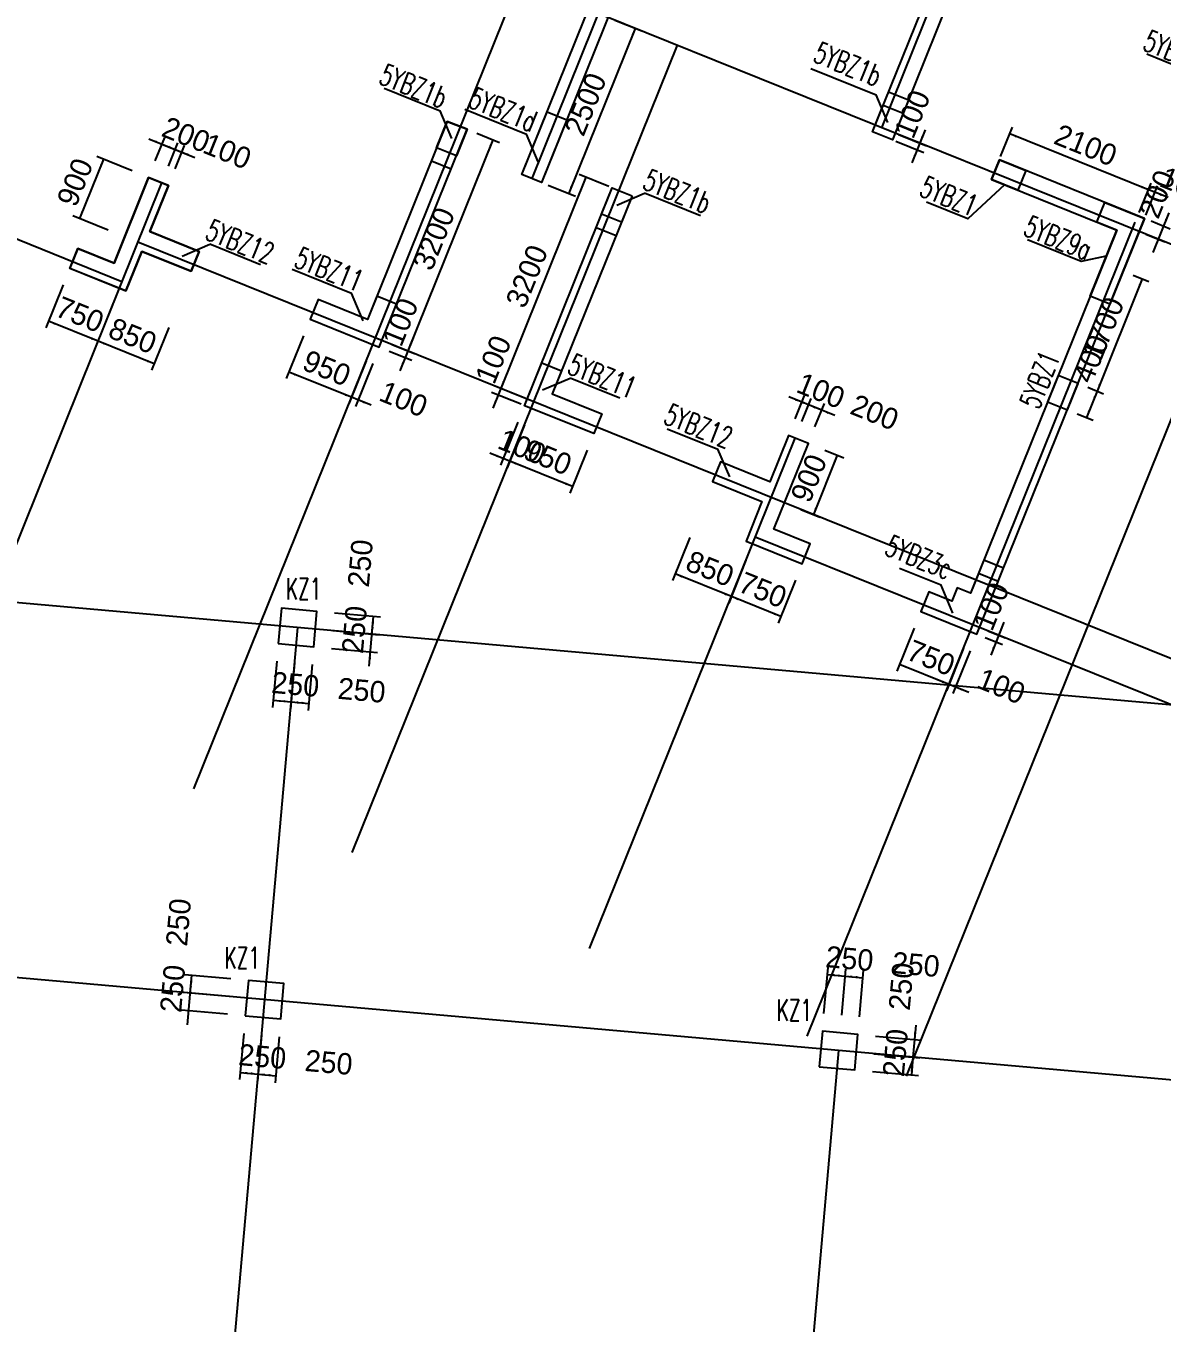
# Model space of a CAD drawing. Extents: x 387171 to 699106, y 11966 to 245688.
# Drawn here: x 537812 to 553783, y 60053 to 78279 of the extents above; entities that cross this region are included whole.
import ezdxf

# ---------------------------------------------------------------- set-up
doc = ezdxf.new("R2010")
doc.units = 0
doc.header["$LTSCALE"] = 100
doc.header["$MEASUREMENT"] = 0
doc.linetypes.add('DASHED', pattern=[19.05, 12.7, -6.35])
for name, color, linetype in [('b边缘构件', 235, 'Continuous'), ('COLU', 7, 'Continuous'), ('COLU_DASH', 9, 'DASHED'), ('DIM', 3, 'Continuous'), ('DOTE', 253, 'Continuous'), ('NUM', 7, 'Continuous'), ('wall-主楼', 2, 'Continuous'), ('Y阴影', 254, 'Continuous'), ('小尺寸', 4, 'Continuous'), ('边缘构件标注', 1, 'Continuous')]:
    doc.layers.add(name, color=color, linetype=linetype)
doc.styles.get("Standard").update_dxf_attribs({"font": 'standard'})
doc.styles.add('tk', font='tk')
doc.dimstyles.get("Standard").update_dxf_attribs({"dimtxt": 300, "dimasz": 100, "dimexe": 100, "dimexo": 250, "dimgap": 100, "dimtad": 0, "dimtoh": 1, "dimdec": 0, "dimdsep": 46, "dimcen": 0.09, "dimclrt": 7, "dimadec": 0, "dimazin": 0, "dimtfac": 1, "dimtdec": 4, "dimtofl": 0, "dimtmove": 0, "dimatfit": 3, "dimfxl": 1, "dimtolj": 1, "dimtzin": 0, "dimarcsym": 0})

# ---------------------------------------------------------------- blocks, each defined once
blk = doc.blocks.new('*D1267')
at = {"layer": '小尺寸', "color": 0, "linetype": 'ByBlock', "lineweight": -2}
for p, q in [((547934, 70772), (547691, 70169)), ((548630, 70491), (548387, 69888)), ((548424, 69981), (547728, 70262))]:
    blk.add_line(p, q, dxfattribs=at)
for points in [[(547728, 70262), (547827, 70240), (547815, 70209)], [(548424, 69981), (548325, 70003), (548337, 70034)]]:
    blk.add_solid(points, dxfattribs=at)
at = {"layer": '小尺寸', "color": 7, "linetype": 'Continuous', "lineweight": -2, "insert": (548170, 70353), "char_height": 300, "width": 566.67, "attachment_point": 5, "rotation": 338.0454, "style": 'tk'}
blk.add_mtext('750', dxfattribs=at)
blk = doc.blocks.new('*D1144')
at = {"layer": '小尺寸', "color": 0, "linetype": 'ByBlock', "lineweight": -2}
for p, q in [((547146, 71089), (546903, 70487)), ((547934, 70772), (547691, 70169)), ((547728, 70262), (546940, 70579))]:
    blk.add_line(p, q, dxfattribs=at)
for points in [[(546940, 70579), (547039, 70557), (547027, 70526)], [(547728, 70262), (547629, 70283), (547642, 70314)]]:
    blk.add_solid(points, dxfattribs=at)
at = {"layer": '小尺寸', "color": 7, "linetype": 'Continuous', "lineweight": -2, "insert": (547428, 70652), "char_height": 300, "width": 566.67, "attachment_point": 5, "rotation": 338.0454, "style": 'tk'}
blk.add_mtext('850', dxfattribs=at)
blk = doc.blocks.new('*D2030')
at = {"layer": '小尺寸', "color": 0, "linetype": 'ByBlock', "lineweight": -2}
for p, q in [((539030, 74361), (538787, 73758)), ((539819, 74043), (539575, 73440)), ((539613, 73533), (538825, 73851))]:
    blk.add_line(p, q, dxfattribs=at)
for points in [[(538825, 73851), (538923, 73829), (538911, 73798)], [(539613, 73533), (539514, 73555), (539526, 73586)]]:
    blk.add_solid(points, dxfattribs=at)
at = {"layer": '小尺寸', "color": 7, "linetype": 'Continuous', "lineweight": -2, "insert": (539312, 73924), "char_height": 300, "width": 566.67, "attachment_point": 5, "rotation": 338.0454, "style": 'tk'}
blk.add_mtext('850', dxfattribs=at)
blk = doc.blocks.new('*D1721')
at = {"layer": '小尺寸', "color": 0, "linetype": 'ByBlock', "lineweight": -2}
for p, q in [((538335, 74641), (538092, 74038)), ((539030, 74361), (538787, 73758)), ((538825, 73851), (538129, 74131))]:
    blk.add_line(p, q, dxfattribs=at)
for points in [[(538129, 74131), (538228, 74109), (538215, 74078)], [(538825, 73851), (538726, 73873), (538738, 73904)]]:
    blk.add_solid(points, dxfattribs=at)
at = {"layer": '小尺寸', "color": 7, "linetype": 'Continuous', "lineweight": -2, "insert": (538570, 74223), "char_height": 300, "width": 566.67, "attachment_point": 5, "rotation": 338.0454, "style": 'tk'}
blk.add_mtext('750', dxfattribs=at)
blk = doc.blocks.new('*D3485')
at = {"layer": '小尺寸', "color": 0, "linetype": 'ByBlock', "lineweight": -2}
for p, q in [((550994, 69537), (550751, 68935)), ((551087, 69500), (550844, 68897)), ((551067, 68915), (550603, 69102))]:
    blk.add_line(p, q, dxfattribs=at)
for points in [[(550789, 69027), (550690, 69049), (550702, 69080)], [(550882, 68990), (550981, 68968), (550968, 68937)]]:
    blk.add_solid(points, dxfattribs=at)
at = {"layer": '小尺寸', "color": 7, "linetype": 'Continuous', "lineweight": -2, "insert": (551523, 69001), "char_height": 300, "width": 476.67, "attachment_point": 5, "rotation": 338.0454, "style": 'tk'}
blk.add_mtext('100', dxfattribs=at)
blk = doc.blocks.new('*D210')
at = {"layer": '小尺寸', "color": 0, "linetype": 'ByBlock', "lineweight": -2}
for p, q in [((542593, 73571), (542350, 72968)), ((542686, 73534), (542443, 72931)), ((542666, 72949), (542202, 73136))]:
    blk.add_line(p, q, dxfattribs=at)
for points in [[(542388, 73061), (542289, 73083), (542301, 73114)], [(542480, 73023), (542579, 73002), (542567, 72971)]]:
    blk.add_solid(points, dxfattribs=at)
at = {"layer": '小尺寸', "color": 7, "linetype": 'Continuous', "lineweight": -2, "insert": (543121, 73035), "char_height": 300, "width": 476.67, "attachment_point": 5, "rotation": 338.0447, "style": 'tk'}
blk.add_mtext('100', dxfattribs=at)
blk = doc.blocks.new('*D4638')
at = {"layer": '小尺寸', "color": 0, "linetype": 'ByBlock', "lineweight": -2}
for p, q in [((541712, 73926), (541469, 73323)), ((542593, 73571), (542350, 72968)), ((542388, 73061), (541507, 73416))]:
    blk.add_line(p, q, dxfattribs=at)
for points in [[(541507, 73416), (541605, 73394), (541593, 73363)], [(542388, 73061), (542289, 73083), (542301, 73114)]]:
    blk.add_solid(points, dxfattribs=at)
at = {"layer": '小尺寸', "color": 7, "linetype": 'Continuous', "lineweight": -2, "insert": (542041, 73470), "char_height": 300, "width": 556.67, "attachment_point": 5, "rotation": 338.0447, "style": 'tk'}
blk.add_mtext('950', dxfattribs=at)
blk = doc.blocks.new('*D808')
at = {"layer": '小尺寸', "color": 0, "linetype": 'ByBlock', "lineweight": -2}
for p, q in [((544819, 72674), (544576, 72071)), ((545700, 72318), (545457, 71716)), ((545495, 71808), (544614, 72164))]:
    blk.add_line(p, q, dxfattribs=at)
for points in [[(544614, 72164), (544713, 72142), (544700, 72111)], [(545495, 71808), (545396, 71830), (545408, 71861)]]:
    blk.add_solid(points, dxfattribs=at)
at = {"layer": '小尺寸', "color": 7, "linetype": 'Continuous', "lineweight": -2, "insert": (545148, 72218), "char_height": 300, "width": 556.67, "attachment_point": 5, "rotation": 338.046, "style": 'tk'}
blk.add_mtext('950', dxfattribs=at)
blk = doc.blocks.new('*D674')
at = {"layer": '小尺寸', "color": 0, "linetype": 'ByBlock', "lineweight": -2}
for p, q in [((544726, 72711), (544483, 72108)), ((544819, 72674), (544576, 72071)), ((544799, 72089), (544335, 72276))]:
    blk.add_line(p, q, dxfattribs=at)
for points in [[(544521, 72201), (544422, 72223), (544434, 72254)], [(544614, 72164), (544713, 72142), (544700, 72111)]]:
    blk.add_solid(points, dxfattribs=at)
at = {"layer": '小尺寸', "color": 7, "linetype": 'Continuous', "lineweight": -2, "insert": (544787, 72363), "char_height": 300, "width": 476.67, "attachment_point": 5, "rotation": 338.046, "style": 'tk'}
blk.add_mtext('100', dxfattribs=at)
blk = doc.blocks.new('*D1490')
at = {"layer": '小尺寸', "color": 0, "linetype": 'ByBlock', "lineweight": -2}
for p, q in [((553869, 75866), (553405, 76053)), ((553462, 75659), (553628, 76071)), ((553555, 75621), (553721, 76033))]:
    blk.add_line(p, q, dxfattribs=at)
for points in [[(553591, 75978), (553492, 76000), (553504, 76031)], [(553683, 75940), (553782, 75918), (553770, 75888)]]:
    blk.add_solid(points, dxfattribs=at)
at = {"layer": '小尺寸', "color": 7, "linetype": 'Continuous', "lineweight": -2, "insert": (554091, 76046), "char_height": 300, "width": 476.67, "attachment_point": 5, "rotation": 338.0454, "style": 'tk'}
blk.add_mtext('100', dxfattribs=at)
blk = doc.blocks.new('*D2255')
at = {"layer": '小尺寸', "color": 0, "linetype": 'ByBlock', "lineweight": -2}
for p, q in [((551514, 76444), (551680, 76856)), ((553591, 75978), (551643, 76763)), ((553462, 75659), (553628, 76071))]:
    blk.add_line(p, q, dxfattribs=at)
for points in [[(551643, 76763), (551742, 76741), (551729, 76710)], [(553591, 75978), (553492, 76000), (553504, 76031)]]:
    blk.add_solid(points, dxfattribs=at)
at = {"layer": '小尺寸', "color": 7, "linetype": 'Continuous', "lineweight": -2, "insert": (552710, 76602), "char_height": 300, "width": 775, "attachment_point": 5, "rotation": 338.0454, "style": 'tk'}
blk.add_mtext('2100', dxfattribs=at)
blk = doc.blocks.new('*D1994')
at = {"layer": '小尺寸', "color": 0, "linetype": 'ByBlock', "lineweight": -2}
for p, q in [((550299, 69818), (550056, 69215)), ((550994, 69537), (550751, 68935)), ((550789, 69027), (550093, 69308))]:
    blk.add_line(p, q, dxfattribs=at)
for points in [[(550093, 69308), (550192, 69286), (550180, 69255)], [(550789, 69027), (550690, 69049), (550702, 69080)]]:
    blk.add_solid(points, dxfattribs=at)
at = {"layer": '小尺寸', "color": 7, "linetype": 'Continuous', "lineweight": -2, "insert": (550535, 69399), "char_height": 300, "width": 566.67, "attachment_point": 5, "rotation": 338.0454, "style": 'tk'}
blk.add_mtext('750', dxfattribs=at)
blk = doc.blocks.new('*D1891')
at = {"layer": '小尺寸', "color": 0, "linetype": 'ByBlock', "lineweight": -2}
for p, q in [((553879, 75653), (553655, 75096)), ((553629, 75538), (553897, 75430)), ((553554, 75352), (553822, 75244))]:
    blk.add_line(p, q, dxfattribs=at)
for points in [[(553804, 75467), (553826, 75566), (553857, 75554)], [(553729, 75282), (553707, 75183), (553677, 75195)]]:
    blk.add_solid(points, dxfattribs=at)
at = {"layer": '小尺寸', "color": 7, "linetype": 'Continuous', "lineweight": -2, "insert": (553716, 75916), "char_height": 300, "width": 566.67, "attachment_point": 5, "rotation": 68.0454, "style": 'tk'}
blk.add_mtext('200', dxfattribs=at)
blk = doc.blocks.new('*D2825')
at = {"layer": '小尺寸', "color": 0, "linetype": 'ByBlock', "lineweight": -2}
for p, q in [((551561, 69902), (551374, 69438)), ((551295, 69686), (551541, 69587)), ((551332, 69779), (551579, 69679))]:
    blk.add_line(p, q, dxfattribs=at)
for points in [[(551486, 69717), (551508, 69816), (551539, 69803)], [(551449, 69624), (551427, 69525), (551396, 69537)]]:
    blk.add_solid(points, dxfattribs=at)
at = {"layer": '小尺寸', "color": 7, "linetype": 'Continuous', "lineweight": -2, "insert": (551381, 70124), "char_height": 300, "width": 476.67, "attachment_point": 5, "rotation": 68.0454, "style": 'tk'}
blk.add_mtext('100', dxfattribs=at)
blk = doc.blocks.new('*D3753')
at = {"layer": '小尺寸', "color": 0, "linetype": 'ByBlock', "lineweight": -2}
for p, q in [((550076, 76754), (550470, 76595)), ((550453, 76818), (550266, 76354)), ((550039, 76661), (550433, 76502))]:
    blk.add_line(p, q, dxfattribs=at)
for points in [[(550378, 76633), (550400, 76732), (550431, 76719)], [(550340, 76540), (550318, 76441), (550288, 76453)]]:
    blk.add_solid(points, dxfattribs=at)
at = {"layer": '小尺寸', "color": 7, "linetype": 'Continuous', "lineweight": -2, "insert": (550272, 77040), "char_height": 300, "width": 476.67, "attachment_point": 5, "rotation": 68.0454, "style": 'tk'}
blk.add_mtext('100', dxfattribs=at)
blk = doc.blocks.new('*D3863')
at = {"layer": '小尺寸', "color": 0, "linetype": 'ByBlock', "lineweight": -2}
for p, q in [((546007, 76022), (545591, 76190)), ((545684, 76153), (544488, 73185)), ((544811, 73054), (544395, 73222))]:
    blk.add_line(p, q, dxfattribs=at)
for points in [[(545684, 76153), (545662, 76054), (545631, 76066)], [(544488, 73185), (544510, 73284), (544540, 73271)]]:
    blk.add_solid(points, dxfattribs=at)
at = {"layer": '小尺寸', "color": 7, "linetype": 'Continuous', "lineweight": -2, "insert": (544854, 74762), "char_height": 300, "width": 780, "attachment_point": 5, "rotation": 68.0454, "style": 'tk'}
blk.add_mtext('3200', dxfattribs=at)
blk = doc.blocks.new('*D3473')
at = {"layer": '小尺寸', "color": 0, "linetype": 'ByBlock', "lineweight": -2}
for p, q in [((544562, 73370), (544375, 72906)), ((544774, 72962), (544357, 73129)), ((544811, 73054), (544395, 73222))]:
    blk.add_line(p, q, dxfattribs=at)
for points in [[(544488, 73185), (544510, 73284), (544540, 73271)], [(544450, 73092), (544428, 72993), (544397, 73005)]]:
    blk.add_solid(points, dxfattribs=at)
at = {"layer": '小尺寸', "color": 7, "linetype": 'Continuous', "lineweight": -2, "insert": (544382, 73592), "char_height": 300, "width": 476.67, "attachment_point": 5, "rotation": 68.0454, "style": 'tk'}
blk.add_mtext('100', dxfattribs=at)
blk = doc.blocks.new('*D4380')
at = {"layer": '小尺寸', "color": 0, "linetype": 'ByBlock', "lineweight": -2}
for p, q in [((544152, 76770), (544469, 76642)), ((544376, 76680), (543180, 73712)), ((542956, 73802), (543273, 73674))]:
    blk.add_line(p, q, dxfattribs=at)
for points in [[(544376, 76680), (544354, 76581), (544323, 76593)], [(543180, 73712), (543202, 73811), (543233, 73798)]]:
    blk.add_solid(points, dxfattribs=at)
at = {"layer": '小尺寸', "color": 7, "linetype": 'Continuous', "lineweight": -2, "insert": (543546, 75289), "char_height": 300, "width": 780, "attachment_point": 5, "rotation": 68.0454, "style": 'tk'}
blk.add_mtext('3200', dxfattribs=at)
blk = doc.blocks.new('*D4258')
at = {"layer": '小尺寸', "color": 0, "linetype": 'ByBlock', "lineweight": -2}
for p, q in [((543255, 73897), (543068, 73434)), ((542919, 73709), (543235, 73582)), ((542956, 73802), (543273, 73674))]:
    blk.add_line(p, q, dxfattribs=at)
for points in [[(543180, 73712), (543202, 73811), (543233, 73798)], [(543142, 73619), (543121, 73520), (543090, 73533)]]:
    blk.add_solid(points, dxfattribs=at)
at = {"layer": '小尺寸', "color": 7, "linetype": 'Continuous', "lineweight": -2, "insert": (543075, 74119), "char_height": 300, "width": 476.67, "attachment_point": 5, "rotation": 68.0454, "style": 'tk'}
blk.add_mtext('100', dxfattribs=at)
blk = doc.blocks.new('*D3999')
at = {"layer": '小尺寸', "color": 0, "linetype": 'ByBlock', "lineweight": -2}
for p, q in [((549218, 72248), (548881, 71414)), ((549043, 72319), (549310, 72211)), ((548706, 71484), (548974, 71376))]:
    blk.add_line(p, q, dxfattribs=at)
for points in [[(549218, 72248), (549196, 72149), (549165, 72162)], [(548881, 71414), (548903, 71513), (548934, 71500)]]:
    blk.add_solid(points, dxfattribs=at)
at = {"layer": '小尺寸', "color": 7, "linetype": 'Continuous', "lineweight": -2, "insert": (548818, 71924), "char_height": 300, "width": 556.67, "attachment_point": 5, "rotation": 68.0454, "style": 'tk'}
blk.add_mtext('900', dxfattribs=at)
blk = doc.blocks.new('*D11')
at = {"layer": '小尺寸', "color": 0, "linetype": 'ByBlock', "lineweight": -2}
for p, q in [((549185, 72804), (548628, 73029)), ((548719, 72719), (548851, 73046)), ((548904, 72644), (549036, 72972))]:
    blk.add_line(p, q, dxfattribs=at)
for points in [[(548814, 72954), (548715, 72976), (548727, 73007)], [(548999, 72879), (549098, 72857), (549086, 72826)]]:
    blk.add_solid(points, dxfattribs=at)
at = {"layer": '小尺寸', "color": 7, "linetype": 'Continuous', "lineweight": -2, "insert": (549743, 72849), "char_height": 300, "width": 566.67, "attachment_point": 5, "rotation": 338.0454, "style": 'tk'}
blk.add_mtext('200', dxfattribs=at)
blk = doc.blocks.new('*D4527')
at = {"layer": '小尺寸', "color": 0, "linetype": 'ByBlock', "lineweight": -2}
for p, q in [((548999, 72879), (548535, 73066)), ((548626, 72756), (548758, 73084)), ((548719, 72719), (548851, 73046))]:
    blk.add_line(p, q, dxfattribs=at)
for points in [[(548721, 72991), (548622, 73013), (548634, 73044)], [(548814, 72954), (548913, 72932), (548900, 72901)]]:
    blk.add_solid(points, dxfattribs=at)
at = {"layer": '小尺寸', "color": 7, "linetype": 'Continuous', "lineweight": -2, "insert": (548987, 73153), "char_height": 300, "width": 476.67, "attachment_point": 5, "rotation": 338.0454, "style": 'tk'}
blk.add_mtext('100', dxfattribs=at)
blk = doc.blocks.new('*D1347')
at = {"layer": '小尺寸', "color": 0, "linetype": 'ByBlock', "lineweight": -2}
for p, q in [((553505, 74725), (552870, 73149)), ((553376, 74777), (553598, 74688)), ((552741, 73201), (552962, 73111))]:
    blk.add_line(p, q, dxfattribs=at)
for points in [[(553505, 74725), (553483, 74626), (553452, 74639)], [(552870, 73149), (552892, 73248), (552922, 73235)]]:
    blk.add_solid(points, dxfattribs=at)
at = {"layer": '小尺寸', "color": 7, "linetype": 'Continuous', "lineweight": -2, "insert": (552955, 74030), "char_height": 300, "width": 690, "attachment_point": 5, "rotation": 68.0454, "style": 'tk'}
blk.add_mtext('1700', dxfattribs=at)
blk = doc.blocks.new('*D942')
at = {"layer": '小尺寸', "color": 0, "linetype": 'ByBlock', "lineweight": -2}
for p, q in [((552870, 73149), (552720, 72778)), ((552741, 73201), (552962, 73111)), ((552591, 72830), (552813, 72740))]:
    blk.add_line(p, q, dxfattribs=at)
for points in [[(552870, 73149), (552848, 73050), (552817, 73062)], [(552720, 72778), (552742, 72877), (552773, 72864)]]:
    blk.add_solid(points, dxfattribs=at)
at = {"layer": '小尺寸', "color": 7, "linetype": 'Continuous', "lineweight": -2, "insert": (552783, 73602), "char_height": 300, "width": 576.67, "attachment_point": 5, "rotation": 68.0454, "style": 'tk'}
blk.add_mtext('400', dxfattribs=at)
blk = doc.blocks.new('*D1761')
at = {"layer": '小尺寸', "color": 0, "linetype": 'ByBlock', "lineweight": -2}
for p, q in [((546377, 78245), (545442, 75927)), ((546088, 78362), (546470, 78208)), ((545153, 76043), (545535, 75889))]:
    blk.add_line(p, q, dxfattribs=at)
for points in [[(546377, 78245), (546355, 78146), (546324, 78159)], [(545442, 75927), (545464, 76026), (545495, 76013)]]:
    blk.add_solid(points, dxfattribs=at)
at = {"layer": '小尺寸', "color": 7, "linetype": 'Continuous', "lineweight": -2, "insert": (545678, 77179), "char_height": 300, "width": 780, "attachment_point": 5, "rotation": 68.0454, "style": 'tk'}
blk.add_mtext('2500', dxfattribs=at)
blk = doc.blocks.new('*D3209')
at = {"layer": '小尺寸', "color": 0, "linetype": 'ByBlock', "lineweight": -2}
for p, q in [((538902, 76407), (538565, 75572)), ((539304, 76244), (538809, 76444)), ((538968, 75410), (538473, 75609))]:
    blk.add_line(p, q, dxfattribs=at)
for points in [[(538902, 76407), (538880, 76308), (538849, 76320)], [(538565, 75572), (538587, 75671), (538618, 75659)]]:
    blk.add_solid(points, dxfattribs=at)
at = {"layer": '小尺寸', "color": 7, "linetype": 'Continuous', "lineweight": -2, "insert": (538502, 76083), "char_height": 300, "width": 556.67, "attachment_point": 5, "rotation": 68.0454, "style": 'tk'}
blk.add_mtext('900', dxfattribs=at)
blk = doc.blocks.new('*D3090')
at = {"layer": '小尺寸', "color": 0, "linetype": 'ByBlock', "lineweight": -2}
for p, q in [((539539, 76692), (540095, 76468)), ((539630, 76383), (539762, 76710)), ((539815, 76308), (539947, 76636))]:
    blk.add_line(p, q, dxfattribs=at)
for points in [[(539724, 76618), (539625, 76640), (539638, 76671)], [(539910, 76543), (540009, 76521), (539996, 76490)]]:
    blk.add_solid(points, dxfattribs=at)
at = {"layer": '小尺寸', "color": 7, "linetype": 'Continuous', "lineweight": -2, "insert": (540064, 76750), "char_height": 300, "width": 566.67, "attachment_point": 5, "rotation": 338.0454, "style": 'tk'}
blk.add_mtext('200', dxfattribs=at)
blk = doc.blocks.new('*D2818')
at = {"layer": '小尺寸', "color": 0, "linetype": 'ByBlock', "lineweight": -2}
for p, q in [((539724, 76618), (540188, 76431)), ((539815, 76308), (539947, 76636)), ((539908, 76271), (540040, 76598))]:
    blk.add_line(p, q, dxfattribs=at)
for points in [[(539910, 76543), (539811, 76565), (539823, 76596)], [(540003, 76506), (540101, 76484), (540089, 76453)]]:
    blk.add_solid(points, dxfattribs=at)
at = {"layer": '小尺寸', "color": 7, "linetype": 'Continuous', "lineweight": -2, "insert": (540643, 76517), "char_height": 300, "width": 476.67, "attachment_point": 5, "rotation": 338.0454, "style": 'tk'}
blk.add_mtext('100', dxfattribs=at)
blk = doc.blocks.new('*D3454')
at = {"layer": 'DIM', "color": 0, "linetype": 'ByBlock', "lineweight": -2}
for p, q in [((550321, 64237), (550263, 63589)), ((549755, 64086), (550402, 64029)), ((549733, 63837), (550380, 63780))]:
    blk.add_line(p, q, dxfattribs=at)
for points in [[(550303, 64038), (550295, 64139), (550328, 64136)], [(550281, 63789), (550289, 63688), (550255, 63691)]]:
    blk.add_solid(points, dxfattribs=at)
at = {"layer": 'DIM', "color": 7, "linetype": 'Continuous', "lineweight": -2, "insert": (550118, 64783), "char_height": 300, "width": 566.67, "attachment_point": 5, "rotation": 84.9316, "style": 'tk'}
blk.add_mtext('250', dxfattribs=at)
blk = doc.blocks.new('*D3404')
at = {"layer": 'DIM', "color": 0, "linetype": 'ByBlock', "lineweight": -2}
for p, q in [((549733, 63837), (550380, 63780)), ((550281, 63789), (550259, 63540)), ((549711, 63588), (550358, 63531))]:
    blk.add_line(p, q, dxfattribs=at)
for points in [[(550259, 63540), (550251, 63641), (550284, 63638)], [(550281, 63789), (550289, 63688), (550255, 63691)]]:
    blk.add_solid(points, dxfattribs=at)
at = {"layer": 'DIM', "color": 7, "linetype": 'Continuous', "lineweight": -2, "insert": (550035, 63851), "char_height": 300, "width": 566.67, "attachment_point": 5, "rotation": 84.9316, "style": 'tk'}
blk.add_mtext('250', dxfattribs=at)
blk = doc.blocks.new('*D4306')
at = {"layer": 'DIM', "color": 0, "linetype": 'ByBlock', "lineweight": -2}
for p, q in [((549030, 64402), (549087, 65049)), ((549079, 64949), (549328, 64927)), ((549279, 64379), (549337, 65027))]:
    blk.add_line(p, q, dxfattribs=at)
for points in [[(549079, 64949), (549180, 64957), (549177, 64924)], [(549328, 64927), (549227, 64920), (549230, 64953)]]:
    blk.add_solid(points, dxfattribs=at)
at = {"layer": 'DIM', "color": 7, "linetype": 'Continuous', "lineweight": -2, "insert": (549390, 65173), "char_height": 300, "width": 566.67, "attachment_point": 5, "rotation": 354.9316, "style": 'tk'}
blk.add_mtext('250', dxfattribs=at)
blk = doc.blocks.new('*D3890')
at = {"layer": 'DIM', "color": 0, "linetype": 'ByBlock', "lineweight": -2}
for p, q in [((549279, 64379), (549337, 65027)), ((549328, 64927), (549577, 64905)), ((549528, 64357), (549586, 65005))]:
    blk.add_line(p, q, dxfattribs=at)
for points in [[(549328, 64927), (549429, 64935), (549426, 64902)], [(549577, 64905), (549476, 64897), (549479, 64931)]]:
    blk.add_solid(points, dxfattribs=at)
at = {"layer": 'DIM', "color": 7, "linetype": 'Continuous', "lineweight": -2, "insert": (550322, 65090), "char_height": 300, "width": 566.67, "attachment_point": 5, "rotation": 354.9316, "style": 'tk'}
blk.add_mtext('250', dxfattribs=at)
blk = doc.blocks.new('*D2880')
at = {"layer": 'DIM', "color": 0, "linetype": 'ByBlock', "lineweight": -2}
for p, q in [((541337, 69351), (541280, 68703)), ((541586, 69328), (541529, 68681)), ((541289, 68803), (541538, 68781))]:
    blk.add_line(p, q, dxfattribs=at)
for points in [[(541289, 68803), (541390, 68810), (541387, 68777)], [(541538, 68781), (541437, 68773), (541439, 68806)]]:
    blk.add_solid(points, dxfattribs=at)
at = {"layer": 'DIM', "color": 7, "linetype": 'Continuous', "lineweight": -2, "insert": (541600, 69026), "char_height": 300, "width": 566.67, "attachment_point": 5, "rotation": 354.9316, "style": 'tk'}
blk.add_mtext('250', dxfattribs=at)
blk = doc.blocks.new('*D3657')
at = {"layer": 'DIM', "color": 0, "linetype": 'ByBlock', "lineweight": -2}
for p, q in [((541586, 69328), (541529, 68681)), ((541835, 69306), (541778, 68659)), ((541538, 68781), (541787, 68758))]:
    blk.add_line(p, q, dxfattribs=at)
for points in [[(541538, 68781), (541639, 68788), (541636, 68755)], [(541787, 68758), (541686, 68751), (541689, 68784)]]:
    blk.add_solid(points, dxfattribs=at)
at = {"layer": 'DIM', "color": 7, "linetype": 'Continuous', "lineweight": -2, "insert": (542532, 68943), "char_height": 300, "width": 566.67, "attachment_point": 5, "rotation": 354.9316, "style": 'tk'}
blk.add_mtext('250', dxfattribs=at)
blk = doc.blocks.new('*D3619')
at = {"layer": 'DIM', "color": 0, "linetype": 'ByBlock', "lineweight": -2}
for p, q in [((542637, 69285), (542694, 69933)), ((542128, 69782), (542776, 69725)), ((542106, 69533), (542754, 69476))]:
    blk.add_line(p, q, dxfattribs=at)
for points in [[(542676, 69734), (542669, 69835), (542702, 69832)], [(542654, 69485), (542662, 69384), (542629, 69387)]]:
    blk.add_solid(points, dxfattribs=at)
at = {"layer": 'DIM', "color": 7, "linetype": 'Continuous', "lineweight": -2, "insert": (542431, 69796), "char_height": 300, "width": 566.67, "attachment_point": 5, "rotation": 84.9316, "style": 'tk'}
blk.add_mtext('250', dxfattribs=at)
blk = doc.blocks.new('*D4510')
at = {"layer": 'DIM', "color": 0, "linetype": 'ByBlock', "lineweight": -2}
for p, q in [((542151, 70031), (542798, 69974)), ((542676, 69734), (542698, 69983)), ((542128, 69782), (542776, 69725))]:
    blk.add_line(p, q, dxfattribs=at)
for points in [[(542676, 69734), (542669, 69835), (542702, 69832)], [(542698, 69983), (542706, 69882), (542673, 69885)]]:
    blk.add_solid(points, dxfattribs=at)
at = {"layer": 'DIM', "color": 7, "linetype": 'Continuous', "lineweight": -2, "insert": (542514, 70728), "char_height": 300, "width": 566.67, "attachment_point": 5, "rotation": 84.9316, "style": 'tk'}
blk.add_mtext('250', dxfattribs=at)
blk = doc.blocks.new('*D4023')
at = {"layer": 'DIM', "color": 0, "linetype": 'ByBlock', "lineweight": -2}
for p, q in [((540873, 64121), (540816, 63474)), ((541122, 64099), (541065, 63451)), ((540825, 63573), (541074, 63551))]:
    blk.add_line(p, q, dxfattribs=at)
for points in [[(540825, 63573), (540926, 63581), (540923, 63548)], [(541074, 63551), (540973, 63543), (540976, 63577)]]:
    blk.add_solid(points, dxfattribs=at)
at = {"layer": 'DIM', "color": 7, "linetype": 'Continuous', "lineweight": -2, "insert": (541136, 63797), "char_height": 300, "width": 566.67, "attachment_point": 5, "rotation": 354.9316, "style": 'tk'}
blk.add_mtext('250', dxfattribs=at)
blk = doc.blocks.new('*D3965')
at = {"layer": 'DIM', "color": 0, "linetype": 'ByBlock', "lineweight": -2}
for p, q in [((541122, 64099), (541065, 63451)), ((541371, 64077), (541314, 63429)), ((541074, 63551), (541323, 63529))]:
    blk.add_line(p, q, dxfattribs=at)
for points in [[(541074, 63551), (541175, 63559), (541172, 63526)], [(541323, 63529), (541222, 63521), (541225, 63554)]]:
    blk.add_solid(points, dxfattribs=at)
at = {"layer": 'DIM', "color": 7, "linetype": 'Continuous', "lineweight": -2, "insert": (542068, 63714), "char_height": 300, "width": 566.67, "attachment_point": 5, "rotation": 354.9316, "style": 'tk'}
blk.add_mtext('250', dxfattribs=at)
blk = doc.blocks.new('*D3593')
at = {"layer": 'DIM', "color": 0, "linetype": 'ByBlock', "lineweight": -2}
for p, q in [((540081, 64242), (540138, 64889)), ((540669, 64641), (540021, 64699)), ((540646, 64392), (539999, 64450))]:
    blk.add_line(p, q, dxfattribs=at)
for points in [[(540121, 64690), (540113, 64791), (540146, 64788)], [(540099, 64441), (540106, 64340), (540073, 64343)]]:
    blk.add_solid(points, dxfattribs=at)
at = {"layer": 'DIM', "color": 7, "linetype": 'Continuous', "lineweight": -2, "insert": (539875, 64752), "char_height": 300, "width": 566.67, "attachment_point": 5, "rotation": 84.9316, "style": 'tk'}
blk.add_mtext('250', dxfattribs=at)
blk = doc.blocks.new('*D4476')
at = {"layer": 'DIM', "color": 0, "linetype": 'ByBlock', "lineweight": -2}
for p, q in [((540691, 64890), (540043, 64948)), ((540121, 64690), (540143, 64939)), ((540669, 64641), (540021, 64699))]:
    blk.add_line(p, q, dxfattribs=at)
for points in [[(540143, 64939), (540151, 64838), (540117, 64841)], [(540121, 64690), (540113, 64791), (540146, 64788)]]:
    blk.add_solid(points, dxfattribs=at)
at = {"layer": 'DIM', "color": 7, "linetype": 'Continuous', "lineweight": -2, "insert": (539958, 65684), "char_height": 300, "width": 566.67, "attachment_point": 5, "rotation": 84.9316, "style": 'tk'}
blk.add_mtext('250', dxfattribs=at)

msp = doc.modelspace()

# ---------------------------------------------------------------- hatches: boundary and pattern name
at = {"layer": 'Y阴影'}
h = msp.add_hatch(dxfattribs=at)
h.set_pattern_fill('ANSI31', color=256, scale=25, angle=-21.95462, style=0)
h.set_pattern_definition([])
h.paths.add_polyline_path([(550141.8, 77051.1), (549992.3, 76680.2), (549714, 76792.3), (549863.6, 77163.3)], flags=0)
h = msp.add_hatch(dxfattribs=at)
h.set_pattern_fill('ANSI31', color=256, scale=25, angle=-21.95462, style=0)
h.set_pattern_definition([])
h.paths.add_polyline_path([(544013.2, 76826.1), (543863.7, 76455.1), (543585.4, 76567.3), (543735, 76938.3)], flags=0)
h = msp.add_hatch(dxfattribs=at)
h.set_pattern_fill('ANSI31', color=256, scale=25, angle=-21.95462, style=0)
h.set_pattern_definition([])
h.paths.add_polyline_path([(545415.6, 76961.6), (545060.4, 76080.5), (544782.2, 76192.7), (545137.4, 77073.8)], flags=0)
h = msp.add_hatch(dxfattribs=at)
h.set_pattern_fill('ANSI31', color=256, scale=25, angle=-21.95462, style=0)
h.set_pattern_definition([])
h.paths.add_polyline_path([(551866.6, 76248), (551754.5, 75969.8), (551383.5, 76119.3), (551495.6, 76397.6)], flags=0)
h = msp.add_hatch(dxfattribs=at)
h.set_pattern_fill('ANSI31', color=256, scale=25, angle=-21.95462, style=0)
h.set_pattern_definition([])
h.paths.add_polyline_path([(538428, 74873.1), (539216.4, 74555.3), (539440.5, 75111.4), (540136.1, 74831), (540248.3, 75109.2), (539552.7, 75389.6), (539814.4, 76038.9), (539536.2, 76151), (539050.3, 74945.7), (538540.2, 75151.3)], flags=0)
h = msp.add_hatch(dxfattribs=at)
h.set_pattern_fill('ANSI31', color=256, scale=25, angle=-21.95462, style=0)
h.set_pattern_definition([])
h.paths.add_polyline_path([(546331.9, 75891.4), (546182.4, 75520.5), (545904.1, 75632.6), (546053.7, 76003.6)], flags=0)
h = msp.add_hatch(dxfattribs=at)
h.set_pattern_fill('ANSI31', color=256, scale=25, angle=-21.95462, style=0)
h.set_pattern_definition([])
h.paths.add_polyline_path([(553536.1, 75575.1), (553050.1, 74369.3), (552771.8, 74481.5), (553145.7, 75409), (552867.4, 75521.1), (552979.6, 75799.4)], flags=0)
h = msp.add_hatch(dxfattribs=at)
h.set_pattern_fill('ANSI31', color=256, scale=25, angle=-21.95462, style=0)
h.set_pattern_definition([])
h.paths.add_polyline_path([(541805.6, 74158), (542779.5, 73765.4), (543022.5, 74368.3), (542744.2, 74480.5), (542613.4, 74155.8), (541917.8, 74436.3)], flags=0)
h = msp.add_hatch(dxfattribs=at)
h.set_pattern_fill('ANSI31', color=256, scale=25, angle=-21.95462, style=0)
h.set_pattern_definition([])
h.paths.add_polyline_path([(545793.8, 72550.4), (544819.9, 72942.9), (545062.9, 73545.8), (545341.2, 73433.6), (545210.3, 73109), (545905.9, 72828.6)], flags=0)
h = msp.add_hatch(dxfattribs=at)
h.set_pattern_fill('ANSI31', color=256, scale=25, angle=-21.95462, style=0)
h.set_pattern_definition([])
h.paths.add_polyline_path([(552601.6, 73256.8), (552323.3, 73368.9), (552173.8, 72997.9), (552452, 72885.8)], flags=0)
h = msp.add_hatch(dxfattribs=at)
h.set_pattern_fill('ANSI31', color=256, scale=25, angle=-21.95462, style=0)
h.set_pattern_definition([])
h.paths.add_polyline_path([(547575.4, 72155.6), (547463.2, 71877.4), (548158.8, 71597), (547934.7, 71040.9), (548723, 70723.1), (548835.2, 71001.4), (548325.1, 71207), (548811, 72412.3), (548532.7, 72524.5), (548271, 71875.2)], flags=0)
h = msp.add_hatch(dxfattribs=at)
h.set_pattern_fill('ANSI31', color=256, scale=25, angle=-21.95462, style=0)
h.set_pattern_definition([])
h.paths.add_polyline_path([(550392.3, 70049.7), (551180.7, 69731.9), (551479.8, 70473.9), (551201.6, 70586.1), (551089.4, 70307.8), (550903.9, 70382.6), (550829.1, 70197.1), (550504.5, 70328)], flags=0)

# ---------------------------------------------------------------- linework, layer by layer
at = {"layer": 'b边缘构件'}
for points in [[(550141.8, 77051.1), (549992.3, 76680.2), (549714, 76792.3), (549863.6, 77163.3), (550141.8, 77051.1)], [(544013.2, 76826.1), (543863.7, 76455.1), (543585.4, 76567.3), (543735, 76938.3), (544013.2, 76826.1)], [(545415.6, 76961.6), (545060.4, 76080.5), (544782.2, 76192.7), (545137.4, 77073.8), (545415.6, 76961.6)], [(551866.6, 76248), (551754.5, 75969.8), (551383.5, 76119.3), (551495.6, 76397.6), (551866.6, 76248)], [(546331.9, 75891.4), (546182.4, 75520.5), (545904.1, 75632.6), (546053.7, 76003.6), (546331.9, 75891.4)], [(553536.1, 75575.1), (553050.1, 74369.3), (552771.8, 74481.5), (553145.7, 75409), (552867.4, 75521.1), (552979.6, 75799.4), (553536.1, 75575.1)], [(541805.6, 74158), (542779.5, 73765.4), (543022.5, 74368.3), (542744.2, 74480.5), (542613.4, 74155.8), (541917.8, 74436.3), (541805.6, 74158)], [(545793.8, 72550.4), (544819.9, 72942.9), (545062.9, 73545.8), (545341.2, 73433.6), (545210.3, 73109), (545905.9, 72828.6), (545793.8, 72550.4)]]:
    msp.add_lwpolyline(points, dxfattribs=at)
for points in [[(538428, 74873.1), (539216.4, 74555.3), (539440.5, 75111.4), (540136.1, 74831), (540248.3, 75109.2), (539552.7, 75389.6), (539814.4, 76038.9), (539536.2, 76151), (539050.3, 74945.7), (538540.2, 75151.3)], [(552601.6, 73256.8), (552323.3, 73368.9), (552173.8, 72997.9), (552452, 72885.8)], [(547575.4, 72155.6), (547463.2, 71877.4), (548158.8, 71597), (547934.7, 71040.9), (548723, 70723.1), (548835.2, 71001.4), (548325.1, 71207), (548811, 72412.3), (548532.7, 72524.5), (548271, 71875.2)], [(550392.3, 70049.7), (551180.7, 69731.9), (551479.8, 70473.9), (551201.6, 70586.1), (551089.4, 70307.8), (550903.9, 70382.6), (550829.1, 70197.1), (550504.5, 70328)]]:
    msp.add_lwpolyline(points, close=True, dxfattribs=at)
at = {"layer": 'COLU'}
for points in [[(541359.3, 69599.5), (541857.3, 69555.4), (541901.5, 70053.4), (541403.4, 70097.6)], [(540895.5, 64370.1), (541393.5, 64325.9), (541437.7, 64823.9), (540939.6, 64868.1)], [(548963.8, 63654.5), (549461.8, 63610.3), (549506, 64108.3), (549008, 64152.5)]]:
    msp.add_lwpolyline(points, close=True, dxfattribs=at)
at = {"layer": 'COLU_DASH'}
for p, q in [((550216.6, 77236.6), (549938.3, 77348.8)), ((543510.7, 76381.8), (543788.9, 76269.6)), ((545829.4, 75447.1), (546107.6, 75335)), ((551554.6, 70659.4), (551276.3, 70771.6))]:
    msp.add_line(p, q, dxfattribs=at)
at = {"layer": 'DOTE'}
for p, q in [((551265.9, 91876), (544921.3, 76136.6)), ((560169.8, 88286.9), (550186.9, 63522.1)), ((549844.2, 76847.7), (552648.2, 83803.8)), ((567832.5, 69596.5), (538343.4, 81483.7)), ((539160.8, 74685), (523997.2, 80797.6)), ((540170.1, 67559.9), (544743, 78904)), ((542396.1, 66662.6), (546969, 78006.7)), ((536831.2, 68905.8), (539721.7, 76076.2)), ((548795.7, 64082.9), (553406, 75519.7)), ((565813.6, 64588.1), (539385.2, 75241.5)), ((598855.8, 64751.1), (495312.2, 73934.5)), ((545735, 65316.6), (548625.5, 72487.1)), ((565589.2, 64031.6), (548064.7, 71095.9)), ((541630.4, 69826.5), (539847.5, 49723.9)), ((662839, 53805.8), (502916.7, 67989.4)), ((549234.9, 63881.4), (547915.8, 49008.3))]:
    msp.add_line(p, q, dxfattribs=at)
at = {"layer": 'wall-主楼'}
for points in [[(545160, 82078.3), (545047.9, 81800), (544305.9, 82099.1), (544081.6, 81542.6), (549275.4, 79448.9), (549499.8, 80005.4), (548757.8, 80304.5), (548869.9, 80582.8), (549890.2, 80171.5), (549441.5, 79058.5), (546705.5, 80161.5), (545060.4, 76080.5), (544782.2, 76192.7), (546427.2, 80273.6), (543691.2, 81376.5), (544139.8, 82489.5)], [(550910.4, 79760.2), (551559.6, 79498.5), (551447.5, 79220.3), (551076.5, 79369.8), (549992.3, 76680.2), (549714, 76792.3)], [(543735, 76938.3), (542613.4, 74155.8), (541917.8, 74436.3), (541805.6, 74158), (542779.5, 73765.4), (544013.2, 76826.1)], [(551495.6, 76397.6), (551383.5, 76119.3), (553145.7, 75409), (551089.4, 70307.8), (550903.9, 70382.6), (550829.1, 70197.1), (550504.5, 70328), (550392.3, 70049.7), (551180.7, 69731.9), (553536.1, 75575.1)], [(540136.1, 74831), (539440.5, 75111.4), (539216.2, 74554.9), (538427.9, 74872.7), (538540, 75150.9), (539050.1, 74945.3), (539536.2, 76151), (539814.4, 76038.9), (539552.7, 75389.6), (540248.3, 75109.2)], [(546331.9, 75891.4), (545210.3, 73109), (545905.9, 72828.6), (545793.8, 72550.4), (544819.9, 72942.9), (546053.7, 76003.6)], [(547463.2, 71877.4), (548158.8, 71597), (547934.5, 71040.5), (548722.9, 70722.7), (548835, 71000.9), (548324.9, 71206.6), (548811, 72412.3), (548532.7, 72524.5), (548271, 71875.2), (547575.4, 72155.6)]]:
    msp.add_lwpolyline(points, close=True, dxfattribs=at)
at = {"layer": '边缘构件标注', "color": 200}
for p, q in [((548847.1, 77680.9), (549761.8, 77312.1)), ((542848.7, 77403.4), (543633.3, 77087.1)), ((549927.9, 76921.7), (549761.8, 77312.1)), ((543979.8, 77109.1), (544848.7, 76758.9)), ((543799.3, 76696.7), (543633.3, 77087.1)), ((545014.8, 76368.5), (544848.7, 76758.9)), ((546118, 75762), (546508.4, 75928.1)), ((547293, 75611.8), (546508.4, 75928.1)), ((540006.7, 75044.9), (540397.1, 75211)), ((541111, 74923.2), (540397.1, 75211)), ((541552, 74860.7), (542388.1, 74523.6)), ((542554.2, 74133.2), (542388.1, 74523.6)), ((545071.2, 73165.1), (545461.6, 73331.2)), ((546159.8, 73049.7), (545461.6, 73331.2)), ((546824.9, 72619.9), (547538.7, 72332.1)), ((547704.8, 71941.7), (547538.7, 72332.1))]:
    msp.add_line(p, q, dxfattribs=at)
for points in [[(554600.9, 77949.1), (554154.7, 77644.6), (553570.4, 77880.1)], [(551569, 76044.6), (551053.8, 75568.9), (550469.5, 75804.4)], [(552998, 75042.6), (552645.2, 74969.9), (551890.5, 75274.1)], [(550842.6, 70030), (550676.5, 70420.4), (550092.2, 70655.9)]]:
    msp.add_lwpolyline(points, dxfattribs=at)

# ---------------------------------------------------------------- texts
at = {"layer": 'NUM', "color": 200, "width": 0.7}
for p in [(541465, 70221.4), (540601.6, 65034.2), (548363.2, 64301.2)]:
    msp.add_text('KZ1', height=300, dxfattribs=at).set_placement(p)
at = {"layer": '边缘构件标注', "color": 200, "width": 0.7}
for s, rotation, p in [('5YBZ1', 338.04538, (553495.2, 77950.9)), ('5YBZ1b', 338.04538, (548860, 77783.5)), ('5YBZ1b', 338.04538, (542755.7, 77474.8)), ('5YBZ1d', 338.04538, (544013.7, 77144.7)), ('5YBZ1b', 338.04538, (546463.1, 75996.2)), ('5YBZ1', 338.04538, (550354.6, 75899.4)), ('5YBZ12', 338.04538, (540313.9, 75290.3)), ('5YBZ9a', 338.04538, (551815.3, 75344.3)), ('5YBZ11', 338.04538, (541564.6, 74901.4)), ('5YBZ11', 338.04538, (545404.9, 73401.7)), ('5YBZ1', 68.04538, (552049.2, 72875.7)), ('5YBZ12', 338.04538, (546757.8, 72700)), ('5YBZ3c', 338.04538, (549865.3, 70855.2))]:
    msp.add_text(s, height=300, rotation=rotation, dxfattribs=at).set_placement(p)

# ---------------------------------------------------------------- dimensions: what is measured, and where the dimension line sits
at = {"layer": 'DIM', "color": 200}
for p1, p2, distance, picture, middle in [((541879.4, 69804.4), (541901.5, 70053.4), -800, '*D4510', (542468.6, 70222)), ((541857.3, 69555.4), (541879.4, 69804.4), -800, '*D3619', (542385.9, 69289.5)), ((541359.3, 69599.5), (541608.3, 69577.4), -800, '*D2880', (541093.5, 69070.9)), ((541608.3, 69577.4), (541857.3, 69555.4), -800, '*D3657', (542026, 68988.2)), ((540917.6, 64619.1), (540939.6, 64868.1), 800, '*D4476', (539913, 65178.1)), ((549008, 64152.5), (549257, 64130.4), 800, '*D4306', (548883.5, 65217.7)), ((549257, 64130.4), (549506, 64108.3), 800, '*D3890', (549816, 65135)), ((540895.5, 64370.1), (540917.6, 64619.1), 800, '*D3593', (539830.3, 64245.6)), ((549506, 64108.3), (549483.9, 63859.3), 800, '*D3454', (550073.1, 64277)), ((540895.5, 64370.1), (541144.5, 64348), -800, '*D4023', (540629.7, 63841.5)), ((541144.5, 64348), (541393.5, 64325.9), -800, '*D3965', (541562.1, 63758.8)), ((549483.9, 63859.3), (549461.8, 63610.3), 800, '*D3404', (549990.4, 63344.5))]:
    dim = msp.add_aligned_dim(p1=p1, p2=p2, distance=distance, dimstyle='Standard', dxfattribs=at)
    dim.commit()
    dim.dimension.update_dxf_attribs({"geometry": picture, "text_midpoint": middle})
at = {"layer": '小尺寸'}
for base, p1, p2, angle, picture, middle in [((545442.3, 75926.6), (545856, 78455.3), (544921.3, 76136.6), 68.04538, '*D1761', (545677.8, 77179.4)), ((550340.3, 76539.8), (549844.2, 76847.7), (549806.8, 76754.9), 68.04538, '*D3753', (550127.2, 76679.7)), ((539909.8, 76542.9), (539536.2, 76151), (539721.7, 76076.2), 338.04538, '*D3090', (539615.5, 76931.1)), ((551642.9, 76762.9), (553368.6, 75427), (551420.9, 76212.1), 158.04538, '*D2255', (552710.2, 76602.2)), ((540002.5, 76505.5), (539721.7, 76076.2), (539814.4, 76038.9), 338.04538, '*D2818', (540283.3, 76661.9)), ((543179.9, 73711.8), (543920.5, 76863.5), (542724.1, 73895.6), 68.04538, '*D4380', (543546.2, 75289.3)), ((538565.4, 75572), (539536.2, 76151), (539199.7, 75316.3), 68.04538, '*D3209', (538501.7, 76082.8)), ((544487.6, 73184.7), (546239.2, 75928.8), (545042.8, 72960.9), 68.04538, '*D3863', (544853.9, 74762.1)), ((553729.4, 75281.5), (553396.6, 75631.3), (553321.9, 75445.8), 68.04538, '*D1891', (553534.9, 75467.7)), ((553590.6, 75977.8), (553461.3, 75389.6), (553368.6, 75427), 158.04538, '*D1490', (553730.5, 76190.9)), ((552869.6, 73148.7), (553144.3, 74870.5), (552508.8, 73294.1), 68.04538, '*D1347', (552955.5, 74030.3)), ((543142.5, 73619.1), (542724.1, 73895.6), (542686.7, 73802.8), 68.04538, '*D4258', (542929.3, 73758.9)), ((544450.2, 73092), (545042.8, 72960.9), (545005.4, 72868.1), 68.04538, '*D3473', (544237, 73231.8)), ((552720.1, 72777.7), (552508.8, 73294.1), (552359.3, 72923.1), 68.04538, '*D942', (552563, 73056.7)), ((548720.8, 72991.1), (548625.5, 72487.1), (548532.7, 72524.5), 158.04538, '*D4527', (548627, 73298.5)), ((548813.6, 72953.7), (548811, 72412.3), (548625.5, 72487.1), 158.04538, '*D11', (549294.8, 73029.3)), ((548881.2, 71413.6), (548811, 72412.3), (548474.5, 71577.6), 68.04538, '*D3999', (548817.6, 71924.4)), ((551448.7, 69623.9), (551100.5, 69872.1), (551063.1, 69779.3), 68.04538, '*D2825', (551235.6, 69763.7)), ((550093.2, 69307.7), (551088, 69769.3), (550392.3, 70049.7), 158.04538, '*D1994', (550534.5, 69399.4))]:
    dim = msp.add_linear_dim(base=base, p1=p1, p2=p2, angle=angle, dimstyle='Standard', dxfattribs=at)
    dim.commit()
    dim.dimension.update_dxf_attribs({"geometry": picture, "text_midpoint": middle})
for p1, p2, picture, middle in [((539123.6, 74592.7), (538428, 74873.1), '*D1721', (538570.2, 74222.8)), ((539912, 74274.9), (539123.6, 74592.7), '*D2030', (539312.2, 73923.7)), ((542686.7, 73802.8), (541805.6, 74158), '*D4638', (542040.5, 73470.3)), ((542779.5, 73765.4), (542686.7, 73802.8), '*D210', (542761.1, 73179.8)), ((544912.7, 72905.5), (544819.9, 72942.9), '*D674', (544427, 72508.3)), ((545793.8, 72550.4), (544912.7, 72905.5), '*D808', (545147.6, 72217.8)), ((548027.4, 71003.5), (547239.1, 71321.3), '*D1144', (547427.6, 70652.3)), ((548723, 70723.1), (548027.4, 71003.5), '*D1267', (548169.6, 70353.2)), ((551180.7, 69731.9), (551088, 69769.3), '*D3485', (551162.4, 69146.3))]:
    dim = msp.add_aligned_dim(p1=p1, p2=p2, distance=800, dimstyle='Standard', dxfattribs=at)
    dim.commit()
    dim.dimension.update_dxf_attribs({"geometry": picture, "text_midpoint": middle})

doc.saveas('drawing.dxf')
